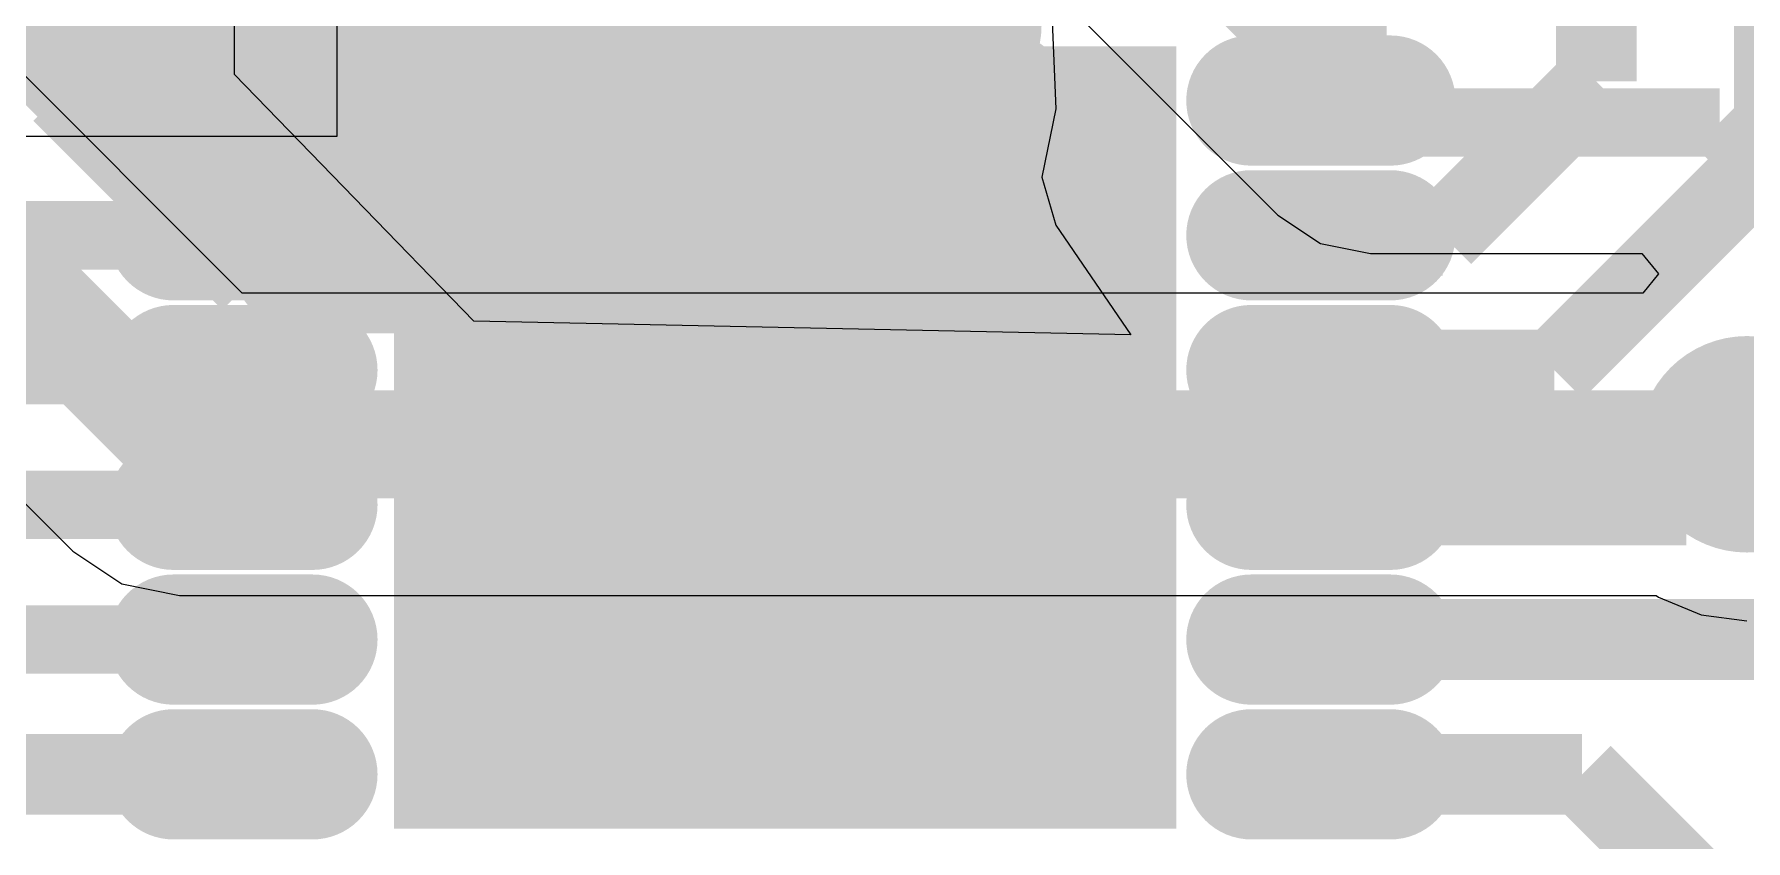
# Model space of a CAD drawing. Extents: x 56.2 to 141.8, y 48 to 96.4.
# Drawn here: x 93.9 to 100.25, y 81.28 to 84.27 of the extents above; entities that cross this region are included whole.
import ezdxf

# ---------------------------------------------------------------- set-up
doc = ezdxf.new("R2010")
doc.units = 0
doc.header["$MEASUREMENT"] = 0
for name, color, linetype in [('BOTTOMLAYER', 5, 'CONTINUOUS'), ('BOTTOMSOLDER', 6, 'CONTINUOUS'), ('MULTILAYER', 9, 'CONTINUOUS'), ('TOPLAYER', 1, 'CONTINUOUS'), ('TOPPASTE', 8, 'CONTINUOUS'), ('TOPSOLDER', 216, 'CONTINUOUS')]:
    doc.layers.add(name, color=color, linetype=linetype)

msp = doc.modelspace()

# ---------------------------------------------------------------- linework, layer by layer
at = {"layer": 'BOTTOMLAYER'}
for p, q in [((94.66948, 83.313974), (93.042174, 84.94128)), ((94.6404, 84.1248), (94.6404, 84.6074)), ((97.663, 84.6074), (97.6884, 83.9978)), ((97.700102, 84.415902), (98.512897, 83.603109)), ((95.5294, 83.2104), (94.6404, 84.1248)), ((97.6884, 83.9978), (97.6376, 83.7438)), ((97.6376, 83.7438), (97.6884, 83.566)), ((98.512897, 83.603109), (98.512902, 83.603102)), ((98.512902, 83.603102), (98.670684, 83.497677)), ((97.6884, 83.566), (97.9678, 83.1596)), ((98.670684, 83.497677), (98.8568, 83.460656)), ((98.8568, 83.460656), (99.863481, 83.460656)), ((99.863481, 83.460656), (99.925337, 83.385284)), ((93.032593, 83.364753), (94.040673, 82.356673)), ((99.925337, 83.385284), (99.866813, 83.313974)), ((99.866813, 83.313974), (94.66948, 83.313974)), ((97.9678, 83.1596), (95.5294, 83.2104)), ((94.040673, 82.356673), (94.2226, 82.235114)), ((94.2226, 82.235114), (94.4372, 82.192426)), ((94.4372, 82.192426), (99.916879, 82.192426)), ((99.916879, 82.192426), (99.925998, 82.185429)), ((99.925998, 82.185429), (100.084115, 82.119932)), ((100.084115, 82.119932), (100.2538, 82.097593))]:
    msp.add_line(p, q, dxfattribs=at)
for points, const_width in [([(93.3196, 84.978075), (93.995075, 84.3026)], 0.599999), ([(92.4814, 84.709), (94.4372, 82.7532)], 0.399999), ([(98.044, 84.7598), (98.8568, 83.947)], 0.254), ([(93.995075, 84.3026), (97.3582, 84.3026)], 0.599999), ([(94.615, 84.266875), (95.290475, 83.5914)], 0.599999), ([(94.107, 84.165275), (94.807875, 83.4644)], 0.599999), ([(98.8568, 83.947), (100.1522, 83.947)], 0.254), ([(100.1522, 83.947), (101.5492, 82.55)], 0.254), ([(94.833275, 83.4644), (95.7072, 83.4644)], 0.599999), ([(95.6564, 83.4644), (96.9518, 83.4644)], 0.499999), ([(94.4372, 82.7532), (100.2538, 82.7532)], 0.399999)]:
    msp.add_lwpolyline(points, dxfattribs=dict(at, const_width=const_width))
for points, const_width in [([(94.61201, 84.3026, -0.198912), (95.691754, 83.855354)], 0.599999), ([(95.24701, 84.3026, -0.198912), (96.326754, 83.855354)], 0.599999), ([(95.621046, 83.855354, -0.198912), (96.70079, 84.3026)], 0.599999), ([(95.84609, 84.3026, -0.198912), (96.987154, 83.829954)], 0.599999), ([(96.256046, 83.855354, -0.198912), (97.33579, 84.3026)], 0.599999), ([(96.54241, 84.3026, -0.198912), (97.622154, 83.855354)], 0.599999), ([(95.6564, 83.82, -0.198912), (95.049353, 84.071447)], 0.499999), ([(95.6564, 83.82, -0.198912), (95.049353, 84.071447)], 0.499999), ([(95.669974, 83.771877, -0.27146), (94.912282, 83.969593)], 0.599999), ([(95.691754, 83.784646, -0.198912), (94.918616, 83.4644)], 0.599999), ([(96.514895, 83.4644, -0.198912), (95.6564, 83.82)], 0.499999), ([(96.514895, 83.4644, -0.198912), (95.6564, 83.82)], 0.499999), ([(96.514895, 83.4644, -0.198912), (95.6564, 83.82)], 0.499999), ([(96.2914, 83.82, -0.260946), (95.65643, 83.4644)], 0.499999), ([(96.2914, 83.82, -0.260946), (95.65643, 83.4644)], 0.499999), ([(96.2914, 83.82, -0.260946), (95.65643, 83.4644)], 0.499999), ([(96.9518, 83.7946, -0.198912), (96.154626, 83.4644)], 0.499999), ([(96.9518, 83.7946, -0.198912), (96.154626, 83.4644)], 0.499999), ([(96.9518, 83.7946, -0.198912), (96.154626, 83.4644)], 0.499999), ([(96.951764, 83.4644, -0.252129), (96.2914, 83.82)], 0.499999), ([(96.951764, 83.4644, -0.252129), (96.2914, 83.82)], 0.499999), ([(96.951764, 83.4644, -0.252129), (96.2914, 83.82)], 0.499999), ([(95.6564, 83.4898, -0.198912), (95.205169, 83.676706)], 0.599999)]:
    msp.add_lwpolyline(points, format="xyb", dxfattribs=dict(at, const_width=const_width))
for points, const_width in [([(94.462011, 84.3026, 1), (94.76201, 84.3026, 1)], 0.299999), ([(95.097011, 84.3026, 1), (95.39701, 84.3026, 1)], 0.299999), ([(95.69609, 84.3026, 1), (95.996089, 84.3026, 1)], 0.299999), ([(96.392411, 84.3026, 1), (96.69241, 84.3026, 1)], 0.299999), ([(96.55079, 84.3026, 1), (96.850789, 84.3026, 1)], 0.299999), ([(97.18579, 84.3026, 1), (97.485789, 84.3026, 1)], 0.299999), ([(94.924354, 84.071447, 1), (95.174351, 84.071447, 1)], 0.249999), ([(94.924354, 84.071447, 1), (95.174351, 84.071447, 1)], 0.249999), ([(94.762282, 83.969593, 1), (95.062281, 83.969593, 1)], 0.299999), ([(95.471046, 83.855354, 1), (95.771045, 83.855354, 1)], 0.299999), ([(95.541755, 83.855354, 1), (95.841754, 83.855354, 1)], 0.299999), ([(96.106046, 83.855354, 1), (96.406045, 83.855354, 1)], 0.299999), ([(96.176755, 83.855354, 1), (96.476754, 83.855354, 1)], 0.299999), ([(96.837155, 83.829954, 1), (97.137154, 83.829954, 1)], 0.299999), ([(97.472155, 83.855354, 1), (97.772154, 83.855354, 1)], 0.299999), ([(95.519974, 83.771877, 1), (95.819973, 83.771877, 1)], 0.299999), ([(95.541755, 83.784646, 1), (95.841754, 83.784646, 1)], 0.299999), ([(95.531402, 83.82, 1), (95.781398, 83.82, 1)], 0.249999), ([(95.531402, 83.82, 1), (95.781398, 83.82, 1)], 0.249999), ([(95.531402, 83.82, 1), (95.781398, 83.82, 1)], 0.249999), ([(95.531402, 83.82, 1), (95.781398, 83.82, 1)], 0.249999), ([(95.531402, 83.82, 1), (95.781398, 83.82, 1)], 0.249999), ([(95.531402, 83.82, 1), (95.781398, 83.82, 1)], 0.249999), ([(96.166402, 83.82, 1), (96.416398, 83.82, 1)], 0.249999), ([(96.166402, 83.82, 1), (96.416398, 83.82, 1)], 0.249999), ([(96.166402, 83.82, 1), (96.416398, 83.82, 1)], 0.249999), ([(96.166402, 83.82, 1), (96.416398, 83.82, 1)], 0.249999), ([(96.166402, 83.82, 1), (96.416398, 83.82, 1)], 0.249999), ([(96.166402, 83.82, 1), (96.416398, 83.82, 1)], 0.249999), ([(96.166402, 83.82, 1), (96.416398, 83.82, 1)], 0.249999), ([(96.826802, 83.7946, 1), (97.076798, 83.7946, 1)], 0.249999), ([(96.826802, 83.7946, 1), (97.076798, 83.7946, 1)], 0.249999), ([(96.826802, 83.7946, 1), (97.076798, 83.7946, 1)], 0.249999), ([(96.826802, 83.7946, 1), (97.076798, 83.7946, 1)], 0.249999), ([(97.461802, 83.82, 1), (97.711798, 83.82, 1)], 0.249999), ([(95.055169, 83.676706, 1), (95.355169, 83.676706, 1)], 0.299999), ([(95.5064, 83.4898, 1), (95.8064, 83.4898, 1)], 0.299999), ([(95.5064, 83.4898, 1), (95.8064, 83.4898, 1)], 0.299999), ([(96.1414, 83.4898, 1), (96.4414, 83.4898, 1)], 0.299999), ([(94.768617, 83.4644, 1), (95.068616, 83.4644, 1)], 0.299999), ([(95.531432, 83.4644, 1), (95.781429, 83.4644, 1)], 0.249999), ([(95.531432, 83.4644, 1), (95.781429, 83.4644, 1)], 0.249999), ([(95.531432, 83.4644, 1), (95.781429, 83.4644, 1)], 0.249999), ([(96.029628, 83.4644, 1), (96.279625, 83.4644, 1)], 0.249999), ([(96.029628, 83.4644, 1), (96.279625, 83.4644, 1)], 0.249999), ([(96.029628, 83.4644, 1), (96.279625, 83.4644, 1)], 0.249999), ([(96.389896, 83.4644, 1), (96.639893, 83.4644, 1)], 0.249999), ([(96.389896, 83.4644, 1), (96.639893, 83.4644, 1)], 0.249999), ([(96.389896, 83.4644, 1), (96.639893, 83.4644, 1)], 0.249999), ([(96.8018, 83.4644, 1), (97.1018, 83.4644, 1)], 0.299999), ([(96.826766, 83.4644, 1), (97.076763, 83.4644, 1)], 0.249999), ([(96.826766, 83.4644, 1), (97.076763, 83.4644, 1)], 0.249999), ([(96.826766, 83.4644, 1), (97.076763, 83.4644, 1)], 0.249999), ([(97.4368, 83.4644, 1), (97.7368, 83.4644, 1)], 0.299999), ([(100.1038, 82.7532, 1), (100.4038, 82.7532, 1)], 0.299999), ([(96.1414, 82.0166, 1), (96.4414, 82.0166, 1)], 0.299999), ([(96.7764, 82.0166, 1), (97.0764, 82.0166, 1)], 0.299999), ([(95.5064, 81.9912, 1), (95.8064, 81.9912, 1)], 0.299999), ([(97.4114, 81.9912, 1), (97.7114, 81.9912, 1)], 0.299999)]:
    msp.add_lwpolyline(points, format="xyb", close=True, dxfattribs=dict(at, const_width=const_width))
at = {"layer": 'BOTTOMSOLDER'}
for points, const_width in [([(95.480602, 83.82, 1), (95.832198, 83.82, 1)], 0.351599), ([(96.115602, 83.82, 1), (96.467198, 83.82, 1)], 0.351599), ([(97.411002, 83.82, 1), (97.762598, 83.82, 1)], 0.351599), ([(96.776002, 83.7946, 1), (97.127598, 83.7946, 1)], 0.351599), ([(95.4556, 83.4898, 1), (95.8572, 83.4898, 1)], 0.401599), ([(96.0906, 83.4898, 1), (96.4922, 83.4898, 1)], 0.401599), ([(96.751, 83.4644, 1), (97.1526, 83.4644, 1)], 0.401599), ([(97.386, 83.4644, 1), (97.7876, 83.4644, 1)], 0.401599), ([(100.053, 82.7532, 1), (100.4546, 82.7532, 1)], 0.401599), ([(95.4556, 81.9912, 1), (95.8572, 81.9912, 1)], 0.401599), ([(96.0906, 82.0166, 1), (96.4922, 82.0166, 1)], 0.401599), ([(96.7256, 82.0166, 1), (97.1272, 82.0166, 1)], 0.401599), ([(97.3606, 81.9912, 1), (97.7622, 81.9912, 1)], 0.401599)]:
    msp.add_lwpolyline(points, format="xyb", close=True, dxfattribs=dict(at, const_width=const_width))
at = {"layer": 'MULTILAYER'}
for points, const_width in [([(95.531402, 83.82, 1), (95.781398, 83.82, 1)], 0.249999), ([(96.166402, 83.82, 1), (96.416398, 83.82, 1)], 0.249999), ([(96.826802, 83.7946, 1), (97.076798, 83.7946, 1)], 0.249999), ([(97.461802, 83.82, 1), (97.711798, 83.82, 1)], 0.249999), ([(95.5064, 83.4898, 1), (95.8064, 83.4898, 1)], 0.299999), ([(96.1414, 83.4898, 1), (96.4414, 83.4898, 1)], 0.299999), ([(96.8018, 83.4644, 1), (97.1018, 83.4644, 1)], 0.299999), ([(97.4368, 83.4644, 1), (97.7368, 83.4644, 1)], 0.299999), ([(100.1038, 82.7532, 1), (100.4038, 82.7532, 1)], 0.299999), ([(96.1414, 82.0166, 1), (96.4414, 82.0166, 1)], 0.299999), ([(96.7764, 82.0166, 1), (97.0764, 82.0166, 1)], 0.299999), ([(95.5064, 81.9912, 1), (95.8064, 81.9912, 1)], 0.299999), ([(97.4114, 81.9912, 1), (97.7114, 81.9912, 1)], 0.299999)]:
    msp.add_lwpolyline(points, format="xyb", close=True, dxfattribs=dict(at, const_width=const_width))
at = {"layer": 'TOPLAYER'}
for p, q in [((95.0214, 83.8962), (95.0214, 84.4296)), ((93.853, 83.8962), (95.0214, 83.8962))]:
    msp.add_line(p, q, dxfattribs=at)
for points, const_width in [([(92.423902, 85.807898), (94.113185, 84.118615)], 0.499999), ([(99.695, 84.0994), (99.695, 85.3694)], 0.299999), ([(98.766887, 84.123101), (98.766887, 85.330287)], 0.299999), ([(100.3554, 83.8454), (100.3554, 84.488404)], 0.299999), ([(94.113185, 84.118615), (94.672404, 84.118615)], 0.499999), ([(99.124211, 83.528611), (99.695, 84.0994)], 0.299999), ([(94.414538, 84.02861), (94.93027, 84.02861)], 0.28001), ([(98.41453, 84.02861), (98.930262, 84.02861)], 0.28001), ([(99.538612, 83.028612), (100.3554, 83.8454)], 0.299999), ([(100.029188, 82.528588), (101.3714, 83.8708)], 0.299999), ([(93.128384, 83.528611), (94.672404, 83.528611)], 0.254), ([(94.414538, 83.528611), (94.93027, 83.528611)], 0.28001), ([(94.672404, 83.528611), (94.9198, 83.528611)], 0.254), ([(98.41453, 83.528611), (98.930262, 83.528611)], 0.28001), ([(98.672396, 83.528611), (99.124211, 83.528611)], 0.299999), ([(91.977388, 83.028612), (94.672404, 83.028612)], 0.254), ([(94.414538, 83.028612), (94.93027, 83.028612)], 0.28001), ([(94.672404, 83.028612), (94.9452, 83.028612)], 0.254), ([(98.41453, 83.028612), (98.930262, 83.028612)], 0.28001), ([(98.672396, 83.028612), (99.538612, 83.028612)], 0.299999), ([(91.2876, 82.528588), (94.672404, 82.528588)], 0.254), ([(94.414538, 82.528588), (94.93027, 82.528588)], 0.28001), ([(94.672404, 82.528588), (94.8944, 82.528588)], 0.254), ([(98.41453, 82.528588), (98.930262, 82.528588)], 0.28001), ([(98.672396, 82.528588), (100.029188, 82.528588)], 0.299999), ([(91.959984, 82.028589), (94.672404, 82.028589)], 0.254), ([(94.414538, 82.028589), (94.93027, 82.028589)], 0.28001), ([(94.672404, 82.028589), (94.9452, 82.028589)], 0.254), ([(98.41453, 82.028589), (98.930262, 82.028589)], 0.28001), ([(98.672396, 82.028589), (101.312596, 82.028589)], 0.299999), ([(93.08559, 81.52859), (94.9198, 81.52859)], 0.299999), ([(94.414538, 81.52859), (94.93027, 81.52859)], 0.28001), ([(98.41453, 81.52859), (98.930262, 81.52859)], 0.28001), ([(98.4504, 81.52859), (99.641607, 81.52859)], 0.299999), ([(99.641607, 81.52859), (102.050997, 79.119199)], 0.299999)]:
    msp.add_lwpolyline(points, dxfattribs=dict(at, const_width=const_width))
for points, const_width in [([(94.344536, 84.02861, 1), (94.484541, 84.02861, 1)], 0.140005), ([(94.860267, 84.02861, 1), (95.000272, 84.02861, 1)], 0.140005), ([(98.344528, 84.02861, 1), (98.484533, 84.02861, 1)], 0.140005), ([(98.860259, 84.02861, 1), (99.000264, 84.02861, 1)], 0.140005), ([(95.531402, 83.82, 1), (95.781398, 83.82, 1)], 0.249999), ([(96.166402, 83.82, 1), (96.416398, 83.82, 1)], 0.249999), ([(96.826802, 83.7946, 1), (97.076798, 83.7946, 1)], 0.249999), ([(97.461802, 83.82, 1), (97.711798, 83.82, 1)], 0.249999), ([(95.5064, 83.4898, 1), (95.8064, 83.4898, 1)], 0.299999), ([(96.1414, 83.4898, 1), (96.4414, 83.4898, 1)], 0.299999), ([(96.8018, 83.4644, 1), (97.1018, 83.4644, 1)], 0.299999), ([(97.4368, 83.4644, 1), (97.7368, 83.4644, 1)], 0.299999), ([(94.344536, 83.528611, 1), (94.484541, 83.528611, 1)], 0.140005), ([(94.860267, 83.528611, 1), (95.000272, 83.528611, 1)], 0.140005), ([(98.344528, 83.528611, 1), (98.484533, 83.528611, 1)], 0.140005), ([(98.860259, 83.528611, 1), (99.000264, 83.528611, 1)], 0.140005), ([(94.344536, 83.028612, 1), (94.484541, 83.028612, 1)], 0.140005), ([(94.860267, 83.028612, 1), (95.000272, 83.028612, 1)], 0.140005), ([(98.344528, 83.028612, 1), (98.484533, 83.028612, 1)], 0.140005), ([(98.860259, 83.028612, 1), (99.000264, 83.028612, 1)], 0.140005), ([(100.1038, 82.7532, 1), (100.4038, 82.7532, 1)], 0.299999), ([(100.178801, 82.9032, 1), (100.328799, 82.9032, 1)], 0.15), ([(94.344536, 82.528588, 1), (94.484541, 82.528588, 1)], 0.140005), ([(94.860267, 82.528588, 1), (95.000272, 82.528588, 1)], 0.140005), ([(98.344528, 82.528588, 1), (98.484533, 82.528588, 1)], 0.140005), ([(98.860259, 82.528588, 1), (99.000264, 82.528588, 1)], 0.140005), ([(96.1414, 82.0166, 1), (96.4414, 82.0166, 1)], 0.299999), ([(96.7764, 82.0166, 1), (97.0764, 82.0166, 1)], 0.299999), ([(95.5064, 81.9912, 1), (95.8064, 81.9912, 1)], 0.299999), ([(97.4114, 81.9912, 1), (97.7114, 81.9912, 1)], 0.299999), ([(94.344536, 82.028589, 1), (94.484541, 82.028589, 1)], 0.140005), ([(94.860267, 82.028589, 1), (95.000272, 82.028589, 1)], 0.140005), ([(98.344528, 82.028589, 1), (98.484533, 82.028589, 1)], 0.140005), ([(98.860259, 82.028589, 1), (99.000264, 82.028589, 1)], 0.140005), ([(94.344536, 81.52859, 1), (94.484541, 81.52859, 1)], 0.140005), ([(94.860267, 81.52859, 1), (95.000272, 81.52859, 1)], 0.140005), ([(98.344528, 81.52859, 1), (98.484533, 81.52859, 1)], 0.140005), ([(98.860259, 81.52859, 1), (99.000264, 81.52859, 1)], 0.140005)]:
    msp.add_lwpolyline(points, format="xyb", close=True, dxfattribs=dict(at, const_width=const_width))
at = {"layer": 'TOPLAYER', "const_width": 0.299999}
msp.add_lwpolyline([(100.509865, 83.009265, -0.198912), (100.2538, 82.9032)], format="xyb", dxfattribs=at)
at = {"layer": 'TOPLAYER'}
msp.add_solid([(98.03511, 84.12861), (95.33509, 84.12861), (98.03511, 81.42859), (95.33509, 81.42859)], dxfattribs=at)
at = {"layer": 'TOPPASTE', "const_width": 0.28001}
for points in [[(94.414538, 84.02861), (94.93027, 84.02861)], [(98.41453, 84.02861), (98.930262, 84.02861)], [(94.414538, 83.528611), (94.93027, 83.528611)], [(98.41453, 83.528611), (98.930262, 83.528611)], [(94.414538, 83.028612), (94.93027, 83.028612)], [(98.41453, 83.028612), (98.930262, 83.028612)], [(94.414538, 82.528588), (94.93027, 82.528588)], [(98.41453, 82.528588), (98.930262, 82.528588)], [(94.414538, 82.028589), (94.93027, 82.028589)], [(98.41453, 82.028589), (98.930262, 82.028589)], [(94.414538, 81.52859), (94.93027, 81.52859)], [(98.41453, 81.52859), (98.930262, 81.52859)]]:
    msp.add_lwpolyline(points, dxfattribs=at)
at = {"layer": 'TOPPASTE', "const_width": 0.140005}
for points in [[(94.344536, 84.02861, 1), (94.484541, 84.02861, 1)], [(94.860267, 84.02861, 1), (95.000272, 84.02861, 1)], [(98.344528, 84.02861, 1), (98.484533, 84.02861, 1)], [(98.860259, 84.02861, 1), (99.000264, 84.02861, 1)], [(94.344536, 83.528611, 1), (94.484541, 83.528611, 1)], [(94.860267, 83.528611, 1), (95.000272, 83.528611, 1)], [(98.344528, 83.528611, 1), (98.484533, 83.528611, 1)], [(98.860259, 83.528611, 1), (99.000264, 83.528611, 1)], [(94.344536, 83.028612, 1), (94.484541, 83.028612, 1)], [(94.860267, 83.028612, 1), (95.000272, 83.028612, 1)], [(98.344528, 83.028612, 1), (98.484533, 83.028612, 1)], [(98.860259, 83.028612, 1), (99.000264, 83.028612, 1)], [(94.344536, 82.528588, 1), (94.484541, 82.528588, 1)], [(94.860267, 82.528588, 1), (95.000272, 82.528588, 1)], [(98.344528, 82.528588, 1), (98.484533, 82.528588, 1)], [(98.860259, 82.528588, 1), (99.000264, 82.528588, 1)], [(94.344536, 82.028589, 1), (94.484541, 82.028589, 1)], [(94.860267, 82.028589, 1), (95.000272, 82.028589, 1)], [(98.344528, 82.028589, 1), (98.484533, 82.028589, 1)], [(98.860259, 82.028589, 1), (99.000264, 82.028589, 1)], [(94.344536, 81.52859, 1), (94.484541, 81.52859, 1)], [(94.860267, 81.52859, 1), (95.000272, 81.52859, 1)], [(98.344528, 81.52859, 1), (98.484533, 81.52859, 1)], [(98.860259, 81.52859, 1), (99.000264, 81.52859, 1)]]:
    msp.add_lwpolyline(points, format="xyb", close=True, dxfattribs=at)
at = {"layer": 'TOPPASTE'}
msp.add_solid([(98.03511, 84.12861), (95.33509, 84.12861), (98.03511, 81.42859), (95.33509, 81.42859)], dxfattribs=at)
at = {"layer": 'TOPSOLDER', "const_width": 0.48321}
for points in [[(94.414538, 84.02861), (94.93027, 84.02861)], [(98.41453, 84.02861), (98.930262, 84.02861)], [(94.414538, 83.528611), (94.93027, 83.528611)], [(98.41453, 83.528611), (98.930262, 83.528611)], [(94.414538, 83.028612), (94.93027, 83.028612)], [(98.41453, 83.028612), (98.930262, 83.028612)], [(94.414538, 82.528588), (94.93027, 82.528588)], [(98.41453, 82.528588), (98.930262, 82.528588)], [(94.414538, 82.028589), (94.93027, 82.028589)], [(98.41453, 82.028589), (98.930262, 82.028589)], [(94.414538, 81.52859), (94.93027, 81.52859)], [(98.41453, 81.52859), (98.930262, 81.52859)]]:
    msp.add_lwpolyline(points, dxfattribs=at)
at = {"layer": 'TOPSOLDER'}
for points, const_width in [([(94.293736, 84.02861, 1), (94.535341, 84.02861, 1)], 0.241605), ([(94.809467, 84.02861, 1), (95.051072, 84.02861, 1)], 0.241605), ([(98.293728, 84.02861, 1), (98.535333, 84.02861, 1)], 0.241605), ([(98.809459, 84.02861, 1), (99.051064, 84.02861, 1)], 0.241605), ([(95.480602, 83.82, 1), (95.832198, 83.82, 1)], 0.351599), ([(96.115602, 83.82, 1), (96.467198, 83.82, 1)], 0.351599), ([(97.411002, 83.82, 1), (97.762598, 83.82, 1)], 0.351599), ([(96.776002, 83.7946, 1), (97.127598, 83.7946, 1)], 0.351599), ([(95.4556, 83.4898, 1), (95.8572, 83.4898, 1)], 0.401599), ([(96.0906, 83.4898, 1), (96.4922, 83.4898, 1)], 0.401599), ([(96.751, 83.4644, 1), (97.1526, 83.4644, 1)], 0.401599), ([(97.386, 83.4644, 1), (97.7876, 83.4644, 1)], 0.401599), ([(94.293736, 83.528611, 1), (94.535341, 83.528611, 1)], 0.241605), ([(94.809467, 83.528611, 1), (95.051072, 83.528611, 1)], 0.241605), ([(98.293728, 83.528611, 1), (98.535333, 83.528611, 1)], 0.241605), ([(98.809459, 83.528611, 1), (99.051064, 83.528611, 1)], 0.241605), ([(94.293736, 83.028612, 1), (94.535341, 83.028612, 1)], 0.241605), ([(94.809467, 83.028612, 1), (95.051072, 83.028612, 1)], 0.241605), ([(98.293728, 83.028612, 1), (98.535333, 83.028612, 1)], 0.241605), ([(98.809459, 83.028612, 1), (99.051064, 83.028612, 1)], 0.241605), ([(100.053, 82.7532, 1), (100.4546, 82.7532, 1)], 0.401599), ([(94.293736, 82.528588, 1), (94.535341, 82.528588, 1)], 0.241605), ([(94.809467, 82.528588, 1), (95.051072, 82.528588, 1)], 0.241605), ([(98.293728, 82.528588, 1), (98.535333, 82.528588, 1)], 0.241605), ([(98.809459, 82.528588, 1), (99.051064, 82.528588, 1)], 0.241605), ([(95.4556, 81.9912, 1), (95.8572, 81.9912, 1)], 0.401599), ([(96.0906, 82.0166, 1), (96.4922, 82.0166, 1)], 0.401599), ([(96.7256, 82.0166, 1), (97.1272, 82.0166, 1)], 0.401599), ([(97.3606, 81.9912, 1), (97.7622, 81.9912, 1)], 0.401599), ([(94.293736, 82.028589, 1), (94.535341, 82.028589, 1)], 0.241605), ([(94.809467, 82.028589, 1), (95.051072, 82.028589, 1)], 0.241605), ([(98.293728, 82.028589, 1), (98.535333, 82.028589, 1)], 0.241605), ([(98.809459, 82.028589, 1), (99.051064, 82.028589, 1)], 0.241605), ([(94.293736, 81.52859, 1), (94.535341, 81.52859, 1)], 0.241605), ([(94.809467, 81.52859, 1), (95.051072, 81.52859, 1)], 0.241605), ([(98.293728, 81.52859, 1), (98.535333, 81.52859, 1)], 0.241605), ([(98.809459, 81.52859, 1), (99.051064, 81.52859, 1)], 0.241605)]:
    msp.add_lwpolyline(points, format="xyb", close=True, dxfattribs=dict(at, const_width=const_width))
msp.add_solid([(98.13671, 84.23021), (95.23349, 84.23021), (98.13671, 81.32699), (95.23349, 81.32699)], dxfattribs=at)

doc.saveas('drawing.dxf')
